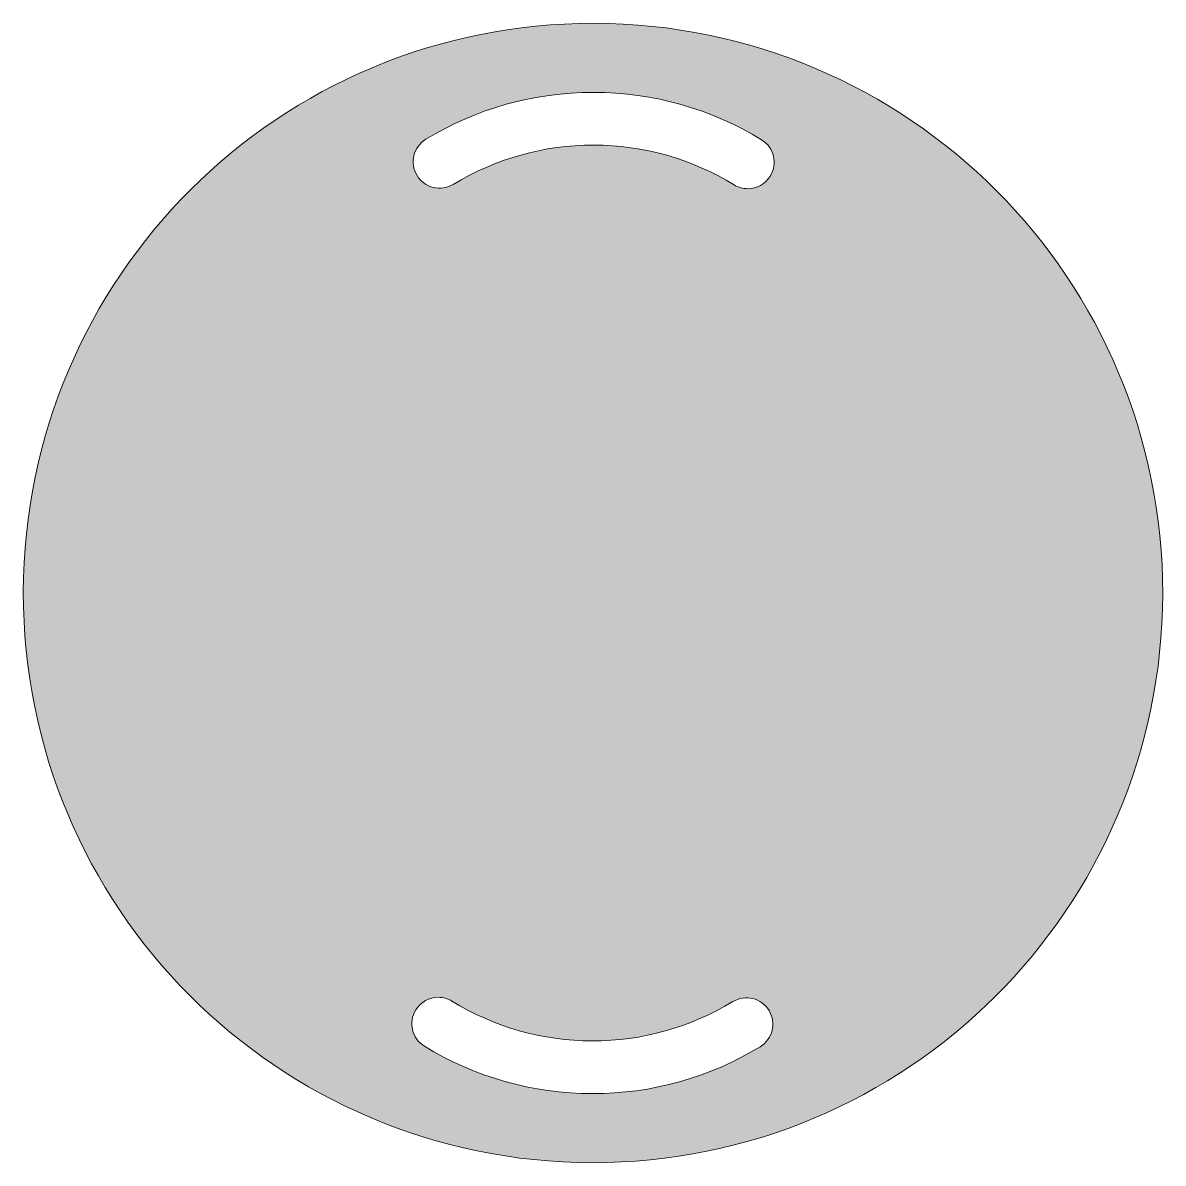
# Model space of a CAD drawing. Header units: inches. Extents: x 12.55 to 18.56, y -6 to 0.
import ezdxf

# ---------------------------------------------------------------- set-up
doc = ezdxf.new("R2010")
doc.units = ezdxf.units.IN
doc.header["$MEASUREMENT"] = 0
doc.layers.add('_U+0421_U+043B_U+043E_U+0439 1', color=7, linetype='Continuous')

# ---------------------------------------------------------------- blocks, each defined once
blk = doc.blocks.new('block 2')
at = {"layer": '_U+0421_U+043B_U+043E_U+0439 1', "lineweight": 0}
for points, knots in [([(15.5603, 0), (13.9035, 0.0026), (12.5582, -1.3385), (12.5556, -2.9953), (12.5529, -4.6521), (13.894, -5.9974), (15.5508, -6), (17.2076, -6.0026), (18.5529, -4.6615), (18.5556, -3.0047), (18.5582, -1.3479), (17.2171, -0.0026), (15.5603, 0)], [0, 0, 0, 0, 1, 1, 1, 2, 2, 2, 3, 3, 3, 4, 4, 4, 4]), ([(16.4892, -0.8047), (16.4631, -0.8474), (16.4174, -0.8708), (16.3707, -0.8708), (16.346, -0.8708), (16.3208, -0.8643), (16.2982, -0.8503), (16.0764, -0.714), (15.821, -0.6418), (15.5593, -0.6414), (15.2976, -0.6411), (15.0418, -0.7124), (14.8197, -0.8481), (14.7542, -0.8879), (14.6687, -0.8672), (14.6288, -0.8018), (14.5887, -0.7364), (14.6094, -0.6508), (14.675, -0.6108), (14.9401, -0.449), (15.245, -0.3636), (15.5569, -0.3636), (15.5569, -0.3636), (15.5597, -0.3636), (15.5597, -0.3636), (15.8726, -0.364), (16.1783, -0.4506), (16.4436, -0.6136), (16.509, -0.6539), (16.5294, -0.7393), (16.4892, -0.8047)], [0, 0, 0, 0, 1, 1, 1, 2, 2, 2, 3, 3, 3, 4, 4, 4, 5, 5, 5, 6, 6, 6, 7, 7, 7, 8, 8, 8, 9, 9, 9, 10, 10, 10, 10]), ([(16.4361, -5.3892), (16.1703, -5.5514), (15.8643, -5.6369), (15.5514, -5.6364), (15.2385, -5.6358), (14.9328, -5.5494), (14.6675, -5.3864), (14.6022, -5.3461), (14.5817, -5.2607), (14.6218, -5.1953), (14.6482, -5.1526), (14.6939, -5.129), (14.7406, -5.1292), (14.7653, -5.1292), (14.7904, -5.1357), (14.8129, -5.1497), (15.0346, -5.286), (15.2901, -5.3582), (15.5518, -5.3586), (15.8135, -5.359), (16.0693, -5.2876), (16.2915, -5.1519), (16.3569, -5.1121), (16.4424, -5.1328), (16.4824, -5.1982), (16.5222, -5.2637), (16.5017, -5.3492), (16.4361, -5.3892)], [0, 0, 0, 0, 1, 1, 1, 2, 2, 2, 3, 3, 3, 4, 4, 4, 5, 5, 5, 6, 6, 6, 7, 7, 7, 8, 8, 8, 9, 9, 9, 9])]:
    blk.add_open_spline(points, degree=3, knots=knots, dxfattribs=at)

msp = doc.modelspace()

# ---------------------------------------------------------------- hatches: boundary and pattern name
at = {"layer": '_U+0421_U+043B_U+043E_U+0439 1', "true_color": 0xffffff}
h = msp.add_hatch(color=7, dxfattribs=at)
h.dxf.hatch_style = 2
edge = h.paths.add_edge_path()
edge.add_spline(control_points=[(15.5603, 0), (13.9035, 0.0026), (12.5582, -1.3385), (12.5556, -2.9953), (12.5529, -4.6521), (13.894, -5.9974), (15.5508, -6), (17.2076, -6.0026), (18.5529, -4.6615), (18.5556, -3.0047), (18.5582, -1.3479), (17.2171, -0.0026), (15.5603, 0)], knot_values=[0, 0, 0, 0, 1, 1, 1, 2, 2, 2, 3, 3, 3, 4, 4, 4, 4], degree=3, periodic=1)
edge = h.paths.add_edge_path()
edge.add_spline(control_points=[(16.4361, -5.3892), (16.1703, -5.5514), (15.8643, -5.6369), (15.5514, -5.6364), (15.2385, -5.6358), (14.9328, -5.5494), (14.6675, -5.3864), (14.6022, -5.3461), (14.5817, -5.2607), (14.6218, -5.1953), (14.6482, -5.1526), (14.6939, -5.129), (14.7406, -5.1292), (14.7653, -5.1292), (14.7904, -5.1357), (14.8129, -5.1497), (15.0346, -5.286), (15.2901, -5.3582), (15.5518, -5.3586), (15.8135, -5.359), (16.0693, -5.2876), (16.2915, -5.1519), (16.3569, -5.1121), (16.4424, -5.1328), (16.4824, -5.1982), (16.5222, -5.2637), (16.5017, -5.3492), (16.4361, -5.3892)], knot_values=[0, 0, 0, 0, 1, 1, 1, 2, 2, 2, 3, 3, 3, 4, 4, 4, 5, 5, 5, 6, 6, 6, 7, 7, 7, 8, 8, 8, 9, 9, 9, 9], degree=3, periodic=1)
edge = h.paths.add_edge_path()
edge.add_spline(control_points=[(16.4892, -0.8047), (16.4631, -0.8474), (16.4174, -0.8708), (16.3707, -0.8708), (16.346, -0.8708), (16.3208, -0.8643), (16.2982, -0.8503), (16.0764, -0.714), (15.821, -0.6418), (15.5593, -0.6414), (15.2976, -0.6411), (15.0418, -0.7124), (14.8197, -0.8481), (14.7542, -0.8879), (14.6687, -0.8672), (14.6288, -0.8018), (14.5887, -0.7364), (14.6094, -0.6508), (14.675, -0.6108), (14.9401, -0.449), (15.245, -0.3636), (15.5569, -0.3636), (15.5569, -0.3636), (15.5597, -0.3636), (15.5597, -0.3636), (15.8726, -0.364), (16.1783, -0.4506), (16.4436, -0.6136), (16.509, -0.6539), (16.5294, -0.7393), (16.4892, -0.8047)], knot_values=[0, 0, 0, 0, 1, 1, 1, 2, 2, 2, 3, 3, 3, 4, 4, 4, 5, 5, 5, 6, 6, 6, 7, 7, 7, 8, 8, 8, 9, 9, 9, 10, 10, 10, 10], degree=3, periodic=1)

# ---------------------------------------------------------------- block references
at = {"layer": '_U+0421_U+043B_U+043E_U+0439 1'}
msp.add_blockref('block 2', (0, 0), dxfattribs=at)

doc.saveas('drawing.dxf')
